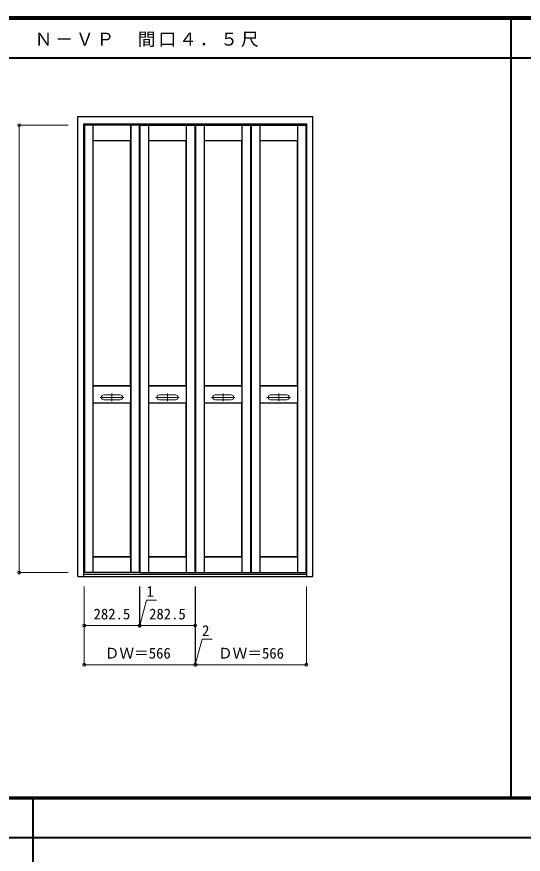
# Model space of a CAD drawing. Units: millimetres, scale not verified. Extents: x -6000 to 5700, y -4307 to 4175.
# Drawn here: x -562 to 2024, y -100 to 4175 of the extents above; entities that cross this region are included whole.
import ezdxf
from ezdxf.enums import TextEntityAlignment as Align

# ---------------------------------------------------------------- set-up
doc = ezdxf.new("R2010")
doc.units = ezdxf.units.MM
doc.header["$LTSCALE"] = 30
doc.header["$PDMODE"] = 32
doc.header["$PDSIZE"] = 15
doc.linetypes.add('CHAIN1', pattern=[8, 5, -1, 1, -1])
for name, color, linetype, lineweight in [('0-1_通り芯', 4, 'CHAIN1', 9), ('0-2_扉', 3, 'Continuous', 25), ('0-3_仕上げ', 7, 'Continuous', 18), ('0-4_枠', 3, 'Continuous', 25), ('0-B_寸法', 4, 'Continuous', 9), ('F-1_枠', 6, 'Continuous', 40)]:
    doc.layers.add(name, color=color, linetype=linetype, lineweight=lineweight)
doc.layers.add('0-A_文字', color=7, linetype='Continuous')
doc.styles.add('ＭＳ ゴシック', font='')
doc.styles.get('ＭＳ ゴシック').set_extended_font_data('MS Gothic')

msp = doc.modelspace()

# ---------------------------------------------------------------- linework, layer by layer
at = {"layer": '0-1_通り芯'}
for p, q in [((-15.75, 2232), (-135.75, 2232)), ((-75.75, 2252), (-75.75, 2212)), ((267.75, 2232), (147.75, 2232)), ((207.75, 2252), (207.75, 2212)), ((552.25, 2232), (432.25, 2232)), ((492.25, 2252), (492.25, 2212)), ((835.75, 2232), (715.75, 2232)), ((775.75, 2252), (775.75, 2212))]:
    msp.add_line(p, q, dxfattribs=at)
at = {"layer": '0-2_扉'}
for p, q in [((-217, 3621.5), (-217, 1337.5)), ((65.5, 3621.5), (-217, 3621.5)), ((65.5, 3621.5), (65.5, 1337.5)), ((66.5, 3621.5), (66.5, 1337.5)), ((66.5, 3621.5), (349, 3621.5)), ((349, 3621.5), (349, 1337.5)), ((351, 3621.5), (351, 1337.5)), ((351, 3621.5), (633.5, 3621.5)), ((633.5, 3621.5), (633.5, 1337.5)), ((634.5, 3621.5), (634.5, 1337.5)), ((634.5, 3621.5), (917, 3621.5)), ((917, 3621.5), (917, 1337.5)), ((65.5, 1337.5), (-217, 1337.5)), ((66.5, 1337.5), (349, 1337.5)), ((351, 1337.5), (633.5, 1337.5)), ((634.5, 1337.5), (917, 1337.5))]:
    msp.add_line(p, q, dxfattribs=at)
at = {"layer": '0-3_仕上げ'}
for p, q in [((-215, 1337.5), (-215, 3621.5)), ((-173, 1337.5), (-173, 3621.5)), ((-172, 3542.5), (-172, 3621.5)), ((-171, 3543.5), (-171, 3621.5)), ((19.5, 3543.5), (19.5, 3621.5)), ((20.5, 3542.5), (20.5, 3621.5)), ((21.5, 1337.5), (21.5, 3621.5)), ((63.5, 1337.5), (63.5, 3621.5)), ((68.5, 1337.5), (68.5, 3621.5)), ((110.5, 1337.5), (110.5, 3621.5)), ((111.5, 3542.5), (111.5, 3621.5)), ((112.5, 3543.5), (112.5, 3621.5)), ((303, 3543.5), (303, 3621.5)), ((304, 3542.5), (304, 3621.5)), ((305, 1337.5), (305, 3621.5)), ((347, 1337.5), (347, 3621.5)), ((353, 1337.5), (353, 3621.5)), ((395, 1337.5), (395, 3621.5)), ((396, 3542.5), (396, 3621.5)), ((397, 3543.5), (397, 3621.5)), ((587.5, 3543.5), (587.5, 3621.5)), ((588.5, 3542.5), (588.5, 3621.5)), ((589.5, 1337.5), (589.5, 3621.5)), ((631.5, 1337.5), (631.5, 3621.5)), ((636.5, 1337.5), (636.5, 3621.5)), ((678.5, 1337.5), (678.5, 3621.5)), ((679.5, 3542.5), (679.5, 3621.5)), ((680.5, 3543.5), (680.5, 3621.5)), ((871, 3543.5), (871, 3621.5)), ((872, 3542.5), (872, 3621.5)), ((873, 1337.5), (873, 3621.5)), ((915, 1337.5), (915, 3621.5)), ((-171, 3541.5), (-172, 3542.5)), ((19.5, 3543.5), (20.5, 3542.5)), ((19.5, 3541.5), (20.5, 3542.5)), ((112.5, 3541.5), (111.5, 3542.5)), ((303, 3543.5), (304, 3542.5)), ((303, 3541.5), (304, 3542.5)), ((397, 3541.5), (396, 3542.5)), ((587.5, 3543.5), (588.5, 3542.5)), ((587.5, 3541.5), (588.5, 3542.5)), ((680.5, 3541.5), (679.5, 3542.5)), ((871, 3543.5), (872, 3542.5)), ((871, 3541.5), (872, 3542.5)), ((-171, 2290.5), (-172, 2289.5)), ((-172, 2289.5), (-172, 2203.5)), ((-171, 2288.5), (-171, 2204.5)), ((19.5, 2290.5), (20.5, 2289.5)), ((19.5, 2288.5), (20.5, 2289.5)), ((19.5, 2288.5), (19.5, 2204.5)), ((20.5, 2289.5), (20.5, 2203.5)), ((112.5, 2290.5), (111.5, 2289.5)), ((111.5, 2289.5), (111.5, 2203.5)), ((112.5, 2288.5), (112.5, 2204.5)), ((303, 2290.5), (304, 2289.5)), ((303, 2288.5), (304, 2289.5)), ((303, 2288.5), (303, 2204.5)), ((304, 2289.5), (304, 2203.5)), ((397, 2290.5), (396, 2289.5)), ((396, 2289.5), (396, 2203.5)), ((397, 2288.5), (397, 2204.5)), ((587.5, 2290.5), (588.5, 2289.5)), ((587.5, 2288.5), (588.5, 2289.5)), ((587.5, 2288.5), (587.5, 2204.5)), ((588.5, 2289.5), (588.5, 2203.5)), ((680.5, 2290.5), (679.5, 2289.5)), ((679.5, 2289.5), (679.5, 2203.5)), ((680.5, 2288.5), (680.5, 2204.5)), ((871, 2290.5), (872, 2289.5)), ((871, 2288.5), (872, 2289.5)), ((871, 2288.5), (871, 2204.5)), ((872, 2289.5), (872, 2203.5)), ((-34.25, 2244.5), (-117.25, 2244.5)), ((249.25, 2244.5), (166.25, 2244.5)), ((533.75, 2244.5), (450.75, 2244.5)), ((817.25, 2244.5), (734.25, 2244.5)), ((-171, 2202.5), (-172, 2203.5)), ((-34.25, 2219.5), (-117.25, 2219.5)), ((19.5, 2204.5), (20.5, 2203.5)), ((19.5, 2202.5), (20.5, 2203.5)), ((112.5, 2202.5), (111.5, 2203.5)), ((249.25, 2219.5), (166.25, 2219.5)), ((303, 2204.5), (304, 2203.5)), ((303, 2202.5), (304, 2203.5)), ((397, 2202.5), (396, 2203.5)), ((533.75, 2219.5), (450.75, 2219.5)), ((587.5, 2204.5), (588.5, 2203.5)), ((587.5, 2202.5), (588.5, 2203.5)), ((680.5, 2202.5), (679.5, 2203.5)), ((817.25, 2219.5), (734.25, 2219.5)), ((871, 2204.5), (872, 2203.5)), ((871, 2202.5), (872, 2203.5)), ((-171, 1417.5), (-172, 1416.5)), ((-172, 1416.5), (-172, 1337.5)), ((-171, 1415.5), (-172, 1416.5)), ((19.5, 1415.5), (-171, 1415.5)), ((-171, 1415.5), (-171, 1337.5)), ((19.5, 1417.5), (20.5, 1416.5)), ((19.5, 1415.5), (20.5, 1416.5)), ((19.5, 1415.5), (19.5, 1337.5)), ((20.5, 1416.5), (20.5, 1337.5)), ((112.5, 1417.5), (111.5, 1416.5)), ((111.5, 1416.5), (111.5, 1337.5)), ((112.5, 1415.5), (111.5, 1416.5)), ((303, 1415.5), (112.5, 1415.5)), ((112.5, 1415.5), (112.5, 1337.5)), ((303, 1417.5), (304, 1416.5)), ((303, 1415.5), (304, 1416.5)), ((303, 1415.5), (303, 1337.5)), ((304, 1416.5), (304, 1337.5)), ((397, 1417.5), (396, 1416.5)), ((396, 1416.5), (396, 1337.5)), ((397, 1415.5), (396, 1416.5)), ((587.5, 1415.5), (397, 1415.5)), ((397, 1415.5), (397, 1337.5)), ((587.5, 1417.5), (588.5, 1416.5)), ((587.5, 1415.5), (588.5, 1416.5)), ((587.5, 1415.5), (587.5, 1337.5)), ((588.5, 1416.5), (588.5, 1337.5)), ((680.5, 1417.5), (679.5, 1416.5)), ((679.5, 1416.5), (679.5, 1337.5)), ((680.5, 1415.5), (679.5, 1416.5)), ((871, 1415.5), (680.5, 1415.5)), ((680.5, 1415.5), (680.5, 1337.5)), ((871, 1417.5), (872, 1416.5)), ((871, 1415.5), (872, 1416.5)), ((871, 1415.5), (871, 1337.5)), ((872, 1416.5), (872, 1337.5))]:
    msp.add_line(p, q, dxfattribs=at)
at = {"layer": '0-3_仕上げ', "color": 3, "lineweight": 25}
for p, q in [((-171, 2290.5), (-171, 3541.5)), ((19.5, 3541.5), (-171, 3541.5)), ((19.5, 2290.5), (19.5, 3541.5)), ((112.5, 2290.5), (112.5, 3541.5)), ((303, 3541.5), (112.5, 3541.5)), ((303, 2290.5), (303, 3541.5)), ((397, 2290.5), (397, 3541.5)), ((587.5, 3541.5), (397, 3541.5)), ((587.5, 2290.5), (587.5, 3541.5)), ((680.5, 2290.5), (680.5, 3541.5)), ((871, 3541.5), (680.5, 3541.5)), ((871, 2290.5), (871, 3541.5)), ((19.5, 2290.5), (-171, 2290.5)), ((303, 2290.5), (112.5, 2290.5)), ((587.5, 2290.5), (397, 2290.5)), ((871, 2290.5), (680.5, 2290.5)), ((19.5, 2202.5), (-171, 2202.5)), ((-171, 1417.5), (-171, 2202.5)), ((19.5, 1417.5), (19.5, 2202.5)), ((303, 2202.5), (112.5, 2202.5)), ((112.5, 1417.5), (112.5, 2202.5)), ((303, 1417.5), (303, 2202.5)), ((587.5, 2202.5), (397, 2202.5)), ((397, 1417.5), (397, 2202.5)), ((587.5, 1417.5), (587.5, 2202.5)), ((871, 2202.5), (680.5, 2202.5)), ((680.5, 1417.5), (680.5, 2202.5)), ((871, 1417.5), (871, 2202.5)), ((19.5, 1417.5), (-171, 1417.5)), ((303, 1417.5), (112.5, 1417.5)), ((587.5, 1417.5), (397, 1417.5)), ((871, 1417.5), (680.5, 1417.5))]:
    msp.add_line(p, q, dxfattribs=at)
at = {"layer": '0-3_仕上げ'}
for points in [[(19.5, 3543.5), (-171, 3543.5), (-172, 3542.5)], [(303, 3543.5), (112.5, 3543.5), (111.5, 3542.5)], [(587.5, 3543.5), (397, 3543.5), (396, 3542.5)], [(871, 3543.5), (680.5, 3543.5), (679.5, 3542.5)], [(19.5, 2288.5), (-171, 2288.5), (-172, 2289.5)], [(303, 2288.5), (112.5, 2288.5), (111.5, 2289.5)], [(587.5, 2288.5), (397, 2288.5), (396, 2289.5)], [(871, 2288.5), (680.5, 2288.5), (679.5, 2289.5)], [(19.5, 2204.5), (-171, 2204.5), (-172, 2203.5)], [(303, 2204.5), (112.5, 2204.5), (111.5, 2203.5)], [(587.5, 2204.5), (397, 2204.5), (396, 2203.5)], [(871, 2204.5), (680.5, 2204.5), (679.5, 2203.5)]]:
    msp.add_lwpolyline(points, dxfattribs=at)
for centre, start, end in [((-117.25, 2232), 90, 180), ((-117.25, 2232), 180, 270), ((-34.25, 2232), 0, 90), ((-34.25, 2232), 270, 0), ((166.25, 2232), 90, 180), ((166.25, 2232), 180, 270), ((249.25, 2232), 0, 90), ((249.25, 2232), 270, 0), ((450.75, 2232), 90, 180), ((450.75, 2232), 180, 270), ((533.75, 2232), 0, 90), ((533.75, 2232), 270, 0), ((734.25, 2232), 90, 180), ((734.25, 2232), 180, 270), ((817.25, 2232), 0, 90), ((817.25, 2232), 270, 0)]:
    msp.add_arc(centre, 12.5, start, end, dxfattribs=at)
at = {"layer": '0-4_枠'}
for p, q in [((-249.5, 1317), (-249.5, 3665)), ((-249.5, 3665), (949.5, 3665)), ((949.5, 1317), (949.5, 3665)), ((-219.5, 1317), (-219.5, 3629)), ((-219.5, 3629), (919.5, 3629)), ((919.5, 1317), (919.5, 3629)), ((-219.5, 1329), (919.5, 1329)), ((-249.5, 1317), (949.5, 1317))]:
    msp.add_line(p, q, dxfattribs=at)
at = {"layer": '0-B_寸法'}
for p, q in [((-549.5, 3621.5), (-549.5, 1337.5)), ((-549.5, 3621.5), (-299.5, 3621.5)), ((-549.5, 1337.5), (-299.5, 1337.5)), ((-217, 867), (-217, 1267)), ((65.5, 1067), (65.5, 1267)), ((66.5, 1067), (66.5, 1267)), ((66, 1067), (100.95, 1197.43)), ((100.95, 1197.43), (151.73, 1197.43)), ((-217, 1067), (65.5, 1067)), ((65.5, 1067), (66.5, 1067)), ((66.5, 1067), (349, 1067)), ((-217, 867), (349, 867))]:
    msp.add_line(p, q, dxfattribs=at)
for points in [[(349, 867), (349, 1067), (349, 1267)], [(349, 867), (351, 867), (351, 1267)], [(351, 867), (917, 867), (917, 1267)], [(349.5, 867), (384.45, 997.43), (435.23, 997.43)]]:
    msp.add_lwpolyline(points, dxfattribs=at)
at = {"layer": '0-B_寸法', "color": 7}
for p in [(-549.5, 3621.5), (-549.5, 1337.5), (-217, 1067), (65.5, 1067), (66.5, 1067), (349, 1067), (-217, 867), (349, 867), (351, 867), (917, 867)]:
    msp.add_point(p, dxfattribs=at)
at = {"layer": 'F-1_枠'}
for p, q in [((-6000, 4175), (5700, 4175)), ((-6000, 4170), (5700, 4170)), ((-6000, 4165), (5700, 4165)), ((1963.33, 190.5), (1963.33, 4175)), ((-6000, 3965), (5700, 3965)), ((-6000, 190.5), (5700, 190.5)), ((-6000, 187.5), (5700, 187.5)), ((-6000, 184.5), (5700, 184.5)), ((-478.47, -3790), (-478.47, 190.5)), ((-6000, -15.5), (5700, -15.5))]:
    msp.add_line(p, q, dxfattribs=at)

# ---------------------------------------------------------------- texts
at = {"layer": '0-A_文字', "insert": (-470, 4020), "char_height": 65.98, "attachment_point": 7, "style": 'ＭＳ ゴシック'}
msp.add_mtext('\\T1.17;Ｎ－ＶＰ\u3000間口４．５尺', dxfattribs=at)
at = {"layer": '0-B_寸法', "color": 7, "style": 'ＭＳ ゴシック'}
for s, p in [('1', (100.95, 1197.43)), ('282.5', (-169.5, 1082)), ('282.5', (114, 1082)), ('2', (384.45, 997.43)), ('ＤＷ＝566', (-112.75, 882)), ('ＤＷ＝566', (465.25, 882))]:
    msp.add_text(s, height=54.99, dxfattribs=at).set_placement(p, align=Align.BOTTOM_LEFT)

doc.saveas('drawing.dxf')
